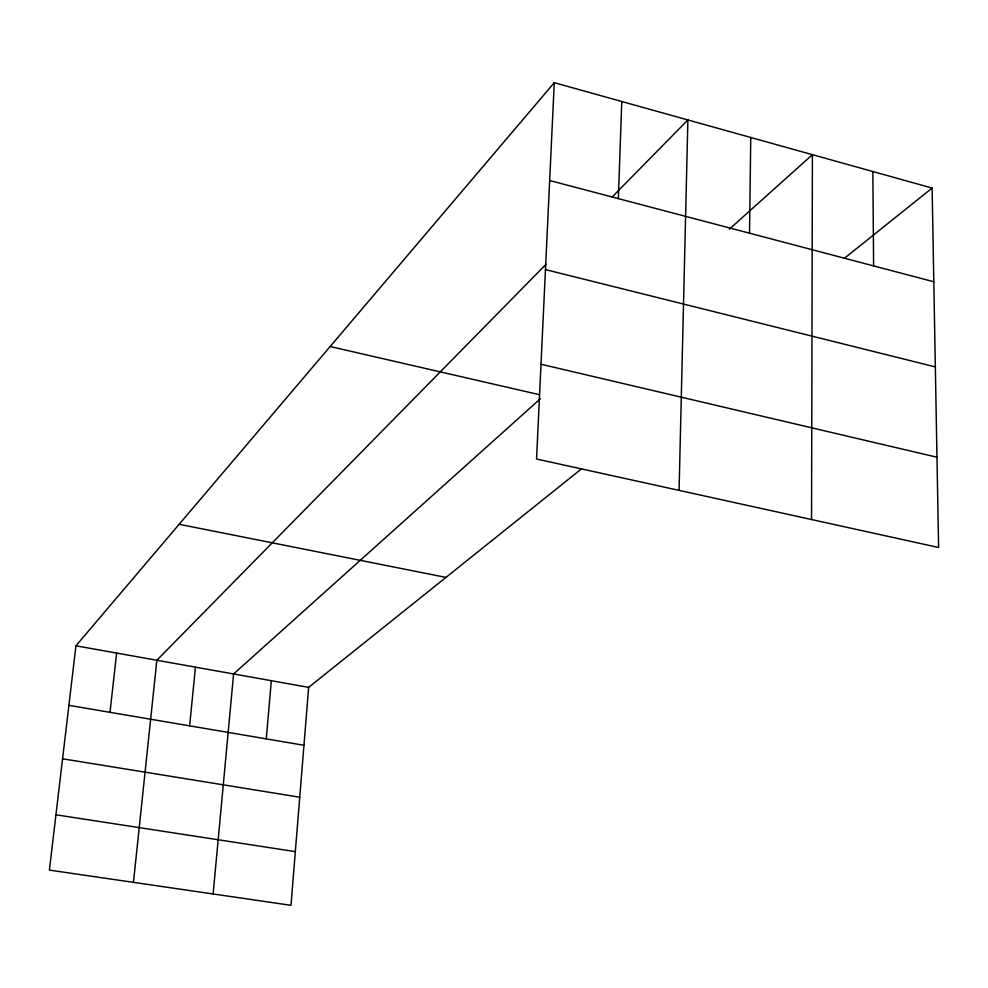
<?xml version="1.0" encoding="UTF-8"?>
<svg xmlns="http://www.w3.org/2000/svg" width="988" height="988" viewBox="0 0 988 988"><rect width="100%" height="100%" fill="white"/><g stroke="black" fill="none" stroke-linecap="round" stroke-linejoin="round"><path stroke-width="1.48" d="M811.543 519.54L812.408 154.671L729.317 229.204M749.522 233.193L750.757 137.48M679.077 490.381L687.883 119.943L611.77 197.39M618.352 198.625L621.773 101.517M554.268 82.683L536.546 459.012L938.6 547.5L932.116 188.053L554.268 82.683L75.94 645.806L49.4 870.095L290.978 905.317L308.651 687.364L581.512 468.843M266.266 738.876L271.329 680.695M213.124 893.967L233.6 673.964L540.337 398.769M189.622 725.847L195.439 667.147M133.454 882.346L156.857 660.256L546.068 264.241M110.014 712.323L116.633 653.068M844.468 258.251L932.116 188.053M55.946 814.804L295.326 851.631M62.577 758.796L299.735 797.217M68.901 705.346L303.946 745.273M75.94 645.806L308.651 687.364M179.161 524.282L445.959 577.4M330.153 346.529L539.362 394.669M541.016 364.239L936.97 457.234M545.462 269.601L935.34 366.919M549.661 180.52L933.808 281.765M872.849 171.529L873.602 265.896"/></g></svg>
